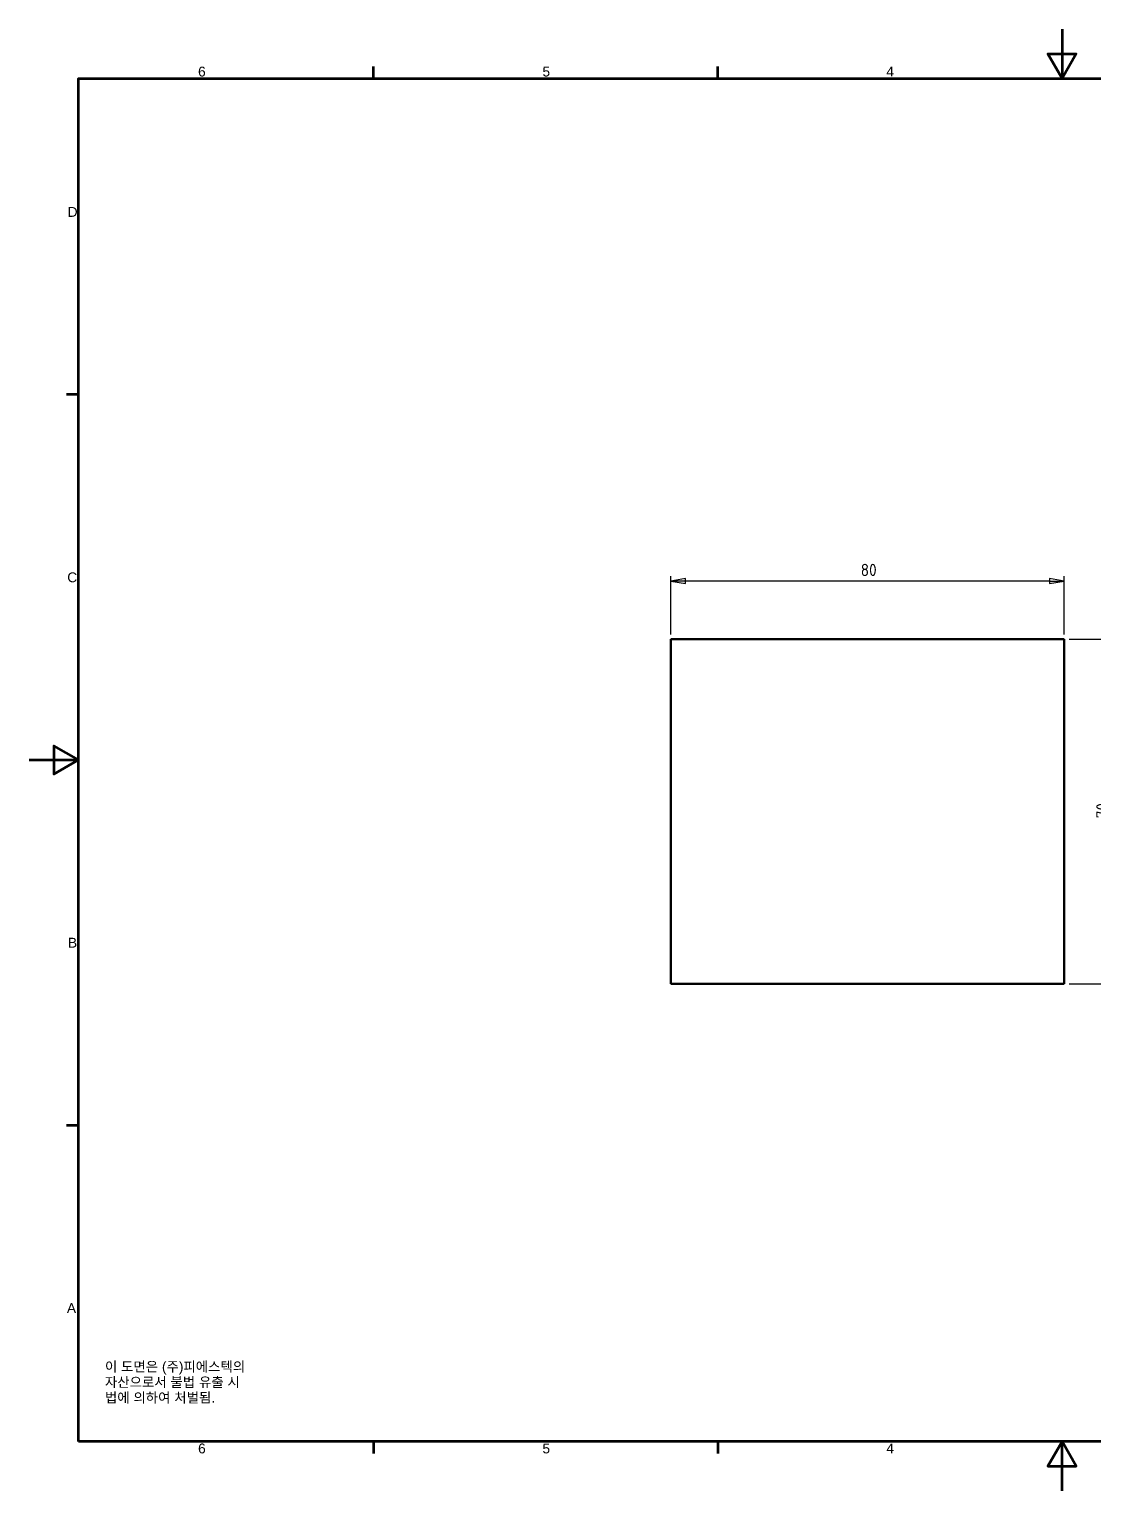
# Model space of a CAD drawing. Header units: millimetres. Extents: x 0 to 420, y 0 to 297.
# Drawn here: x 0 to 216.4, y 0 to 297 of the extents above; entities that cross this region are included whole.
import ezdxf

# ---------------------------------------------------------------- set-up
doc = ezdxf.new("R2010")
doc.units = ezdxf.units.MM
doc.layers.get('0').update_dxf_attribs({"lineweight": 25})
for name, color, linetype, lineweight in [('가시적인 것(ISO)', 7, 'Continuous', 50), ('경계(ISO)', 7, 'Continuous', 70), ('기호(ISO)', 7, 'Continuous', 25), ('치수(ISO)', 7, 'Continuous', 25)]:
    doc.layers.add(name, color=color, linetype=linetype, lineweight=lineweight)
doc.styles.add('ISO Proportional', font='arial.ttf')
doc.styles.add('ISO ProportionalPSTEK', font='isocp.shx')
doc.dimstyles.new('PSTEK', dxfattribs={"dimtxt": 2.5, "dimasz": 3, "dimexe": 1, "dimexo": 1, "dimgap": 1, "dimtad": 1, "dimrnd": 1e-08, "dimdsep": 46, "dimtxsty": 'ISO ProportionalPSTEK', "dimblk": 'Filled-1', "dimcen": 0.09, "dimdle": 10, "dimclrd": 3, "dimclre": 3, "dimclrt": 1, "dimadec": 1, "dimazin": 2, "dimtfac": 1, "dimtmove": 0, "dimatfit": 3, "dimfxl": 1, "dimtolj": 1, "dimlwd": -1, "dimlwe": -1, "dimarcsym": 0})

# ---------------------------------------------------------------- blocks, each defined once
blk = doc.blocks.new('경계 Default Border')
at = {"layer": '경계(ISO)'}
for p, q in [((70, 287.0000076293945), (70, 289.4000053405762)), ((140, 287.0000076293945), (140, 289.4000053405762)), ((10, 222.7499961853027), (7.599999904632568, 222.7499961853027)), ((10, 74.25000190734863), (7.599999904632568, 74.25000190734863)), ((70, 10), (70, 7.599999904632568)), ((140, 10), (140, 7.599999904632568))]:
    blk.add_line(p, q, dxfattribs=at)
at = {"layer": '경계(ISO)', "flags": 128}
for points in [[(210, 297.0000076293945), (210, 287.0000076293945), (207.1132469177246, 292.0000076293945), (212.8867530822754, 292.0000076293945), (210, 287.0000076293945)], [(10, 10), (10, 287.0000076293945), (410, 287.0000076293945), (410, 10), (10, 10)], [(0, 148.5000038146973), (10, 148.5000038146973), (5, 151.3867473602295), (5, 145.6132507324219), (10, 148.5000038146973)], [(210, 0), (210, 10), (207.1132469177246, 5), (212.8867530822754, 5), (210, 10)]]:
    blk.add_lwpolyline(points, dxfattribs=at)
at = {"layer": '경계(ISO)', "color": 7, "char_height": 2.000000029802322, "attachment_point": 7, "style": 'ISO Proportional'}
for s, insert in [('6', (34.33372345064021, 287.3664634140208)), ('5', (104.3449234794792, 287.3664634140208)), ('4', (174.260123261127, 287.4)), ('D', (7.816454218356083, 258.8749999850988)), ('C', (7.736454012363463, 184.5914633991197)), ('B', (7.882235897924518, 110.3749999850988)), ('A', (7.660824365649265, 36.12499998509884)), ('6', (34.33372345064021, 7.566463384218514)), ('5', (104.3449234794792, 7.566463384218514)), ('4', (174.260123261127, 7.599999970197677))]:
    blk.add_mtext(s, dxfattribs=dict(at, insert=insert))
blk = doc.blocks.new('Filled-1')
at = {"color": 0}
for p, q in [((0, 0), (-1, 0.1666666666666667)), ((-1, 0.1666666666666667), (-1, -0.1666666666666667)), ((-1, 0), (0, 0)), ((-1, -0.1666666666666667), (0, 0))]:
    blk.add_line(p, q, dxfattribs=at)
at = {"color": 0, "flags": 128}
blk.add_lwpolyline([(-1, -0.1666666666666667), (0, 0), (-1, 0.1666666666666667), (-1, -0.1666666666666667)], dxfattribs=at)
at = {"color": 0}
blk.add_solid([(-1, -0.1666666666666667), (0, 0), (-1, 0.1666666666666667), (-1, -0.1666666666666667)], dxfattribs=at)
blk = doc.blocks.new('*D15')
at = {"layer": 'Defpoints', "color": 0, "transparency": 16777216}
for p in [(130.440323868182, 184.8665176600996), (130.440323868182, 173.0335388197762), (210.440323868182, 173.0335388197762)]:
    blk.add_point(p, dxfattribs=at)
at = {"layer": '치수(ISO)', "color": 3, "transparency": 16777216}
for p, q in [((130.440323868182, 174.0335388197762), (130.440323868182, 185.8665176600996)), ((207.440323868182, 184.8665176600996), (133.440323868182, 184.8665176600996)), ((210.440323868182, 174.0335388197762), (210.440323868182, 185.8665176600996))]:
    blk.add_line(p, q, dxfattribs=at)
at = {"layer": '치수(ISO)', "color": 3, "transparency": 16777216, "xscale": 3, "yscale": 3, "zscale": 3, "rotation": 180}
blk.add_blockref('Filled-1', (130.440323868182, 184.8665176600996), dxfattribs=at)
at = {"layer": '치수(ISO)', "color": 3, "transparency": 16777216, "xscale": 3, "yscale": 3, "zscale": 3}
blk.add_blockref('Filled-1', (210.440323868182, 184.8665176600996), dxfattribs=at)
at = {"layer": '치수(ISO)', "color": 1, "transparency": 16777216, "insert": (169.0643396162135, 188.3665176600996), "char_height": 2.5, "attachment_point": 1, "style": 'ISO ProportionalPSTEK'}
blk.add_mtext('\\A1;80', dxfattribs=at)
blk = doc.blocks.new('*D16')
at = {"layer": 'Defpoints', "color": 0, "transparency": 16777216}
for p in [(210.440323868182, 173.0335388197762), (220.4403238681821, 173.0335388197762), (210.440323868182, 103.0335388197762)]:
    blk.add_point(p, dxfattribs=at)
at = {"layer": '치수(ISO)', "color": 3, "transparency": 16777216}
for p, q in [((211.440323868182, 173.0335388197762), (221.4403238681821, 173.0335388197762)), ((220.4403238681821, 106.0335388197762), (220.4403238681821, 170.0335388197762)), ((211.440323868182, 103.0335388197762), (221.4403238681821, 103.0335388197762))]:
    blk.add_line(p, q, dxfattribs=at)
at = {"layer": '치수(ISO)', "color": 3, "transparency": 16777216, "xscale": 3, "yscale": 3, "zscale": 3}
for p, rotation in [((220.4403238681821, 173.0335388197762), 90), ((220.4403238681821, 103.0335388197762), 270)]:
    blk.add_blockref('Filled-1', p, dxfattribs=dict(at, rotation=rotation))
at = {"layer": '치수(ISO)', "color": 1, "transparency": 16777216, "insert": (216.940323868182, 136.6575545678077), "char_height": 2.5, "attachment_point": 1, "rotation": 90, "style": 'ISO ProportionalPSTEK'}
blk.add_mtext('\\A1;70', dxfattribs=at)

msp = doc.modelspace()

# ---------------------------------------------------------------- linework, layer by layer
at = {"layer": '가시적인 것(ISO)'}
for p, q in [((130.440323868182, 173.0335388197762), (130.440323868182, 103.0335388197762)), ((210.440323868182, 173.0335388197762), (130.440323868182, 173.0335388197762)), ((210.440323868182, 103.0335388197762), (210.440323868182, 173.0335388197762)), ((130.440323868182, 103.0335388197762), (210.440323868182, 103.0335388197762))]:
    msp.add_line(p, q, dxfattribs=at)

# ---------------------------------------------------------------- block references
msp.add_blockref('경계 Default Border', (0, 0))

# ---------------------------------------------------------------- texts
at = {"layer": '기호(ISO)', "color": 7, "insert": (15.39462540488438, 26.22827243992431), "char_height": 2.000000029802322, "width": 51.24013826054251, "attachment_point": 1, "line_spacing_factor": 0.9442214369773865, "style": 'ISO Proportional'}
msp.add_mtext('{\\fArial|b0|i0;이 도면은 (주)피에스텍의\\P자산으로서 불법 유출 시 \\P법에 의하여 처벌됨.}', dxfattribs=at)

# ---------------------------------------------------------------- dimensions: what is measured, and where the dimension line sits
at = {"layer": '치수(ISO)', "color": 3, "true_color": 0x00ff00}
for base, p1, p2, angle, picture, middle in [((130.440323868182, 184.8665176600996), (210.440323868182, 173.0335388197762), (130.440323868182, 173.0335388197762), 180, '*D15', (170.440323868182, 184.8665176600996)), ((220.4403238681821, 173.0335388197762), (210.440323868182, 103.0335388197762), (210.440323868182, 173.0335388197762), 90, '*D16', (220.440323868182, 138.0335388197762))]:
    dim = msp.add_linear_dim(base=base, p1=p1, p2=p2, angle=angle, dimstyle='PSTEK', override={"dimdec": 2, "dimtp": 0, "dimtm": -0, "dimtdec": 2, "dimtofl": 0, "dimatfit": 1}, dxfattribs=at)
    dim.commit()
    dim.dimension.update_dxf_attribs({"geometry": picture, "text_midpoint": middle, "dimtype": 160})

doc.saveas('drawing.dxf')
